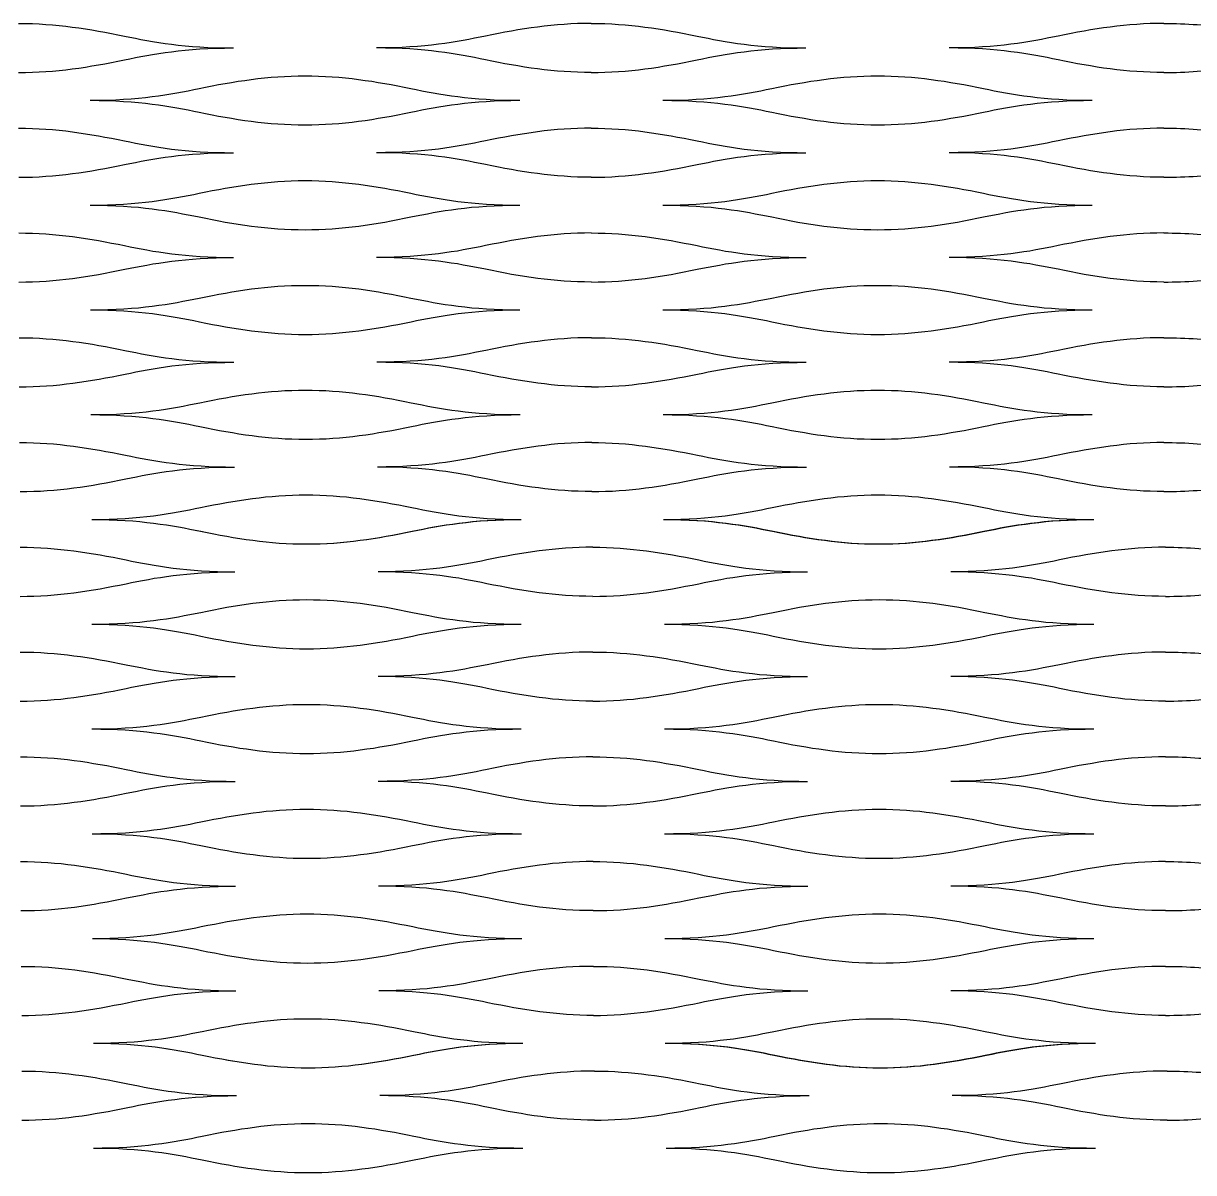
# Model space of a CAD drawing. Header units: millimetres. Extents: x 1 to 583, y -486 to -2.
# Drawn here: x 361.34 to 382.45, y -69.03 to -48.3 of the extents above; entities that cross this region are included whole.
import ezdxf

# ---------------------------------------------------------------- set-up
doc = ezdxf.new("R2010")
doc.units = ezdxf.units.MM
doc.header["$MEASUREMENT"] = 0
doc.layers.add('DEFAULT', color=7, linetype='Continuous')

msp = doc.modelspace()

# ---------------------------------------------------------------- linework, layer by layer
at = {"layer": 'DEFAULT'}
for points, knots in [([(361.255, -48.303), (361.92, -48.303), (362.535, -48.402), (363.164, -48.532), (363.679, -48.638), (364.257, -48.746), (365.128, -48.746)], [0, 0, 0, 0, 1, 1, 1, 2, 2, 2, 2]), ([(371.584, -48.303), (370.918, -48.303), (370.304, -48.402), (369.675, -48.532), (369.16, -48.638), (368.582, -48.746), (367.711, -48.746)], [0, 0, 0, 0, 1, 1, 1, 2, 2, 2, 2]), ([(371.584, -48.303), (372.25, -48.303), (372.864, -48.402), (373.494, -48.532), (374.009, -48.638), (374.586, -48.746), (375.458, -48.746)], [0, 0, 0, 0, 1, 1, 1, 2, 2, 2, 2]), ([(381.914, -48.303), (381.248, -48.303), (380.633, -48.402), (380.004, -48.532), (379.489, -48.638), (378.912, -48.746), (378.04, -48.746)], [0, 0, 0, 0, 1, 1, 1, 2, 2, 2, 2]), ([(381.914, -48.303), (382.317, -48.303), (382.721, -48.332), (383.097, -48.392), (383.85, -48.51), (384.496, -48.746), (385.787, -48.746)], [0, 0, 0, 0, 1, 1, 1, 2, 2, 2, 2]), ([(361.255, -49.189), (361.92, -49.189), (362.535, -49.09), (363.164, -48.96), (363.679, -48.853), (364.257, -48.746), (365.128, -48.746)], [0, 0, 0, 0, 1, 1, 1, 2, 2, 2, 2]), ([(371.584, -49.189), (370.918, -49.189), (370.304, -49.09), (369.675, -48.96), (369.16, -48.853), (368.582, -48.746), (367.711, -48.746)], [0, 0, 0, 0, 1, 1, 1, 2, 2, 2, 2]), ([(371.584, -49.189), (372.25, -49.189), (372.865, -49.09), (373.494, -48.96), (374.009, -48.853), (374.586, -48.746), (375.458, -48.746)], [0, 0, 0, 0, 1, 1, 1, 2, 2, 2, 2]), ([(381.914, -49.189), (381.248, -49.189), (380.633, -49.09), (380.004, -48.96), (379.489, -48.853), (378.912, -48.746), (378.04, -48.746)], [0, 0, 0, 0, 1, 1, 1, 2, 2, 2, 2]), ([(381.914, -49.189), (382.317, -49.189), (382.721, -49.159), (383.097, -49.1), (383.85, -48.982), (384.496, -48.746), (385.787, -48.746)], [0, 0, 0, 0, 1, 1, 1, 2, 2, 2, 2]), ([(362.546, -49.69), (363.418, -49.69), (363.995, -49.583), (364.51, -49.477), (365.139, -49.347), (365.754, -49.248), (366.419, -49.248), (367.085, -49.248), (367.7, -49.347), (368.329, -49.477), (368.844, -49.583), (369.422, -49.69), (370.293, -49.69)], [0, 0, 0, 0, 1, 1, 1, 2, 2, 2, 3, 3, 3, 4, 4, 4, 4]), ([(372.875, -49.69), (373.747, -49.69), (374.324, -49.583), (374.839, -49.477), (375.469, -49.347), (376.083, -49.248), (376.749, -49.248), (377.414, -49.248), (378.029, -49.347), (378.658, -49.477), (379.173, -49.583), (379.751, -49.69), (380.622, -49.69)], [0, 0, 0, 0, 1, 1, 1, 2, 2, 2, 3, 3, 3, 4, 4, 4, 4]), ([(362.546, -49.69), (363.418, -49.69), (363.995, -49.798), (364.51, -49.904), (365.139, -50.034), (365.754, -50.133), (366.42, -50.133), (367.085, -50.133), (367.7, -50.034), (368.329, -49.904), (368.844, -49.798), (369.422, -49.69), (370.293, -49.69)], [0, 0, 0, 0, 1, 1, 1, 2, 2, 2, 3, 3, 3, 4, 4, 4, 4]), ([(372.875, -49.69), (373.747, -49.69), (374.324, -49.798), (374.839, -49.904), (375.469, -50.034), (376.083, -50.133), (376.749, -50.133), (377.415, -50.133), (378.029, -50.034), (378.658, -49.904), (379.173, -49.798), (379.751, -49.69), (380.622, -49.69)], [0, 0, 0, 0, 1, 1, 1, 2, 2, 2, 3, 3, 3, 4, 4, 4, 4]), ([(361.255, -50.192), (361.921, -50.192), (362.536, -50.291), (363.165, -50.421), (363.68, -50.528), (364.257, -50.635), (365.129, -50.635)], [0, 0, 0, 0, 1, 1, 1, 2, 2, 2, 2]), ([(371.584, -50.192), (370.919, -50.192), (370.304, -50.291), (369.675, -50.421), (369.16, -50.528), (368.583, -50.635), (367.711, -50.635)], [0, 0, 0, 0, 1, 1, 1, 2, 2, 2, 2]), ([(371.584, -50.192), (372.25, -50.192), (372.865, -50.291), (373.494, -50.421), (374.009, -50.528), (374.586, -50.635), (375.458, -50.635)], [0, 0, 0, 0, 1, 1, 1, 2, 2, 2, 2]), ([(381.914, -50.192), (381.248, -50.192), (380.633, -50.291), (380.004, -50.421), (379.489, -50.528), (378.912, -50.635), (378.04, -50.635)], [0, 0, 0, 0, 1, 1, 1, 2, 2, 2, 2]), ([(381.914, -50.192), (382.317, -50.192), (382.721, -50.222), (383.097, -50.281), (383.85, -50.399), (384.496, -50.635), (385.787, -50.635)], [0, 0, 0, 0, 1, 1, 1, 2, 2, 2, 2]), ([(361.256, -51.078), (361.922, -51.078), (362.536, -50.979), (363.165, -50.849), (363.68, -50.743), (364.257, -50.635), (365.129, -50.635)], [0, 0, 0, 0, 1, 1, 1, 2, 2, 2, 2]), ([(371.585, -51.078), (370.919, -51.078), (370.304, -50.979), (369.675, -50.849), (369.16, -50.743), (368.583, -50.635), (367.711, -50.635)], [0, 0, 0, 0, 1, 1, 1, 2, 2, 2, 2]), ([(371.585, -51.078), (372.25, -51.078), (372.865, -50.979), (373.494, -50.849), (374.009, -50.743), (374.586, -50.635), (375.458, -50.635)], [0, 0, 0, 0, 1, 1, 1, 2, 2, 2, 2]), ([(381.914, -51.078), (381.248, -51.078), (380.633, -50.979), (380.004, -50.849), (379.489, -50.743), (378.912, -50.635), (378.04, -50.635)], [0, 0, 0, 0, 1, 1, 1, 2, 2, 2, 2]), ([(381.914, -51.078), (382.317, -51.078), (382.721, -51.048), (383.097, -50.989), (383.85, -50.871), (384.496, -50.635), (385.787, -50.635)], [0, 0, 0, 0, 1, 1, 1, 2, 2, 2, 2]), ([(362.547, -51.58), (363.419, -51.58), (363.996, -51.472), (364.511, -51.366), (365.14, -51.236), (365.755, -51.137), (366.42, -51.137), (367.086, -51.137), (367.701, -51.236), (368.33, -51.366), (368.845, -51.472), (369.422, -51.58), (370.294, -51.58)], [0, 0, 0, 0, 1, 1, 1, 2, 2, 2, 3, 3, 3, 4, 4, 4, 4]), ([(372.876, -51.58), (373.748, -51.58), (374.325, -51.472), (374.84, -51.366), (375.469, -51.236), (376.083, -51.137), (376.749, -51.137), (377.415, -51.137), (378.029, -51.236), (378.659, -51.366), (379.173, -51.472), (379.751, -51.58), (380.622, -51.58)], [0, 0, 0, 0, 1, 1, 1, 2, 2, 2, 3, 3, 3, 4, 4, 4, 4]), ([(362.547, -51.58), (363.419, -51.58), (363.996, -51.688), (364.511, -51.794), (365.141, -51.924), (365.756, -52.023), (366.421, -52.023), (367.087, -52.023), (367.701, -51.924), (368.33, -51.794), (368.845, -51.688), (369.422, -51.58), (370.294, -51.58)], [0, 0, 0, 0, 1, 1, 1, 2, 2, 2, 3, 3, 3, 4, 4, 4, 4]), ([(372.876, -51.58), (373.748, -51.58), (374.325, -51.688), (374.84, -51.794), (375.469, -51.924), (376.084, -52.023), (376.749, -52.023), (377.415, -52.023), (378.03, -51.924), (378.659, -51.794), (379.174, -51.688), (379.751, -51.58), (380.622, -51.58)], [0, 0, 0, 0, 1, 1, 1, 2, 2, 2, 3, 3, 3, 4, 4, 4, 4]), ([(361.257, -52.082), (361.923, -52.082), (362.538, -52.181), (363.167, -52.311), (363.682, -52.417), (364.26, -52.525), (365.131, -52.525)], [0, 0, 0, 0, 1, 1, 1, 2, 2, 2, 2]), ([(371.585, -52.082), (370.92, -52.082), (370.305, -52.181), (369.676, -52.311), (369.162, -52.417), (368.585, -52.525), (367.713, -52.525)], [0, 0, 0, 0, 1, 1, 1, 2, 2, 2, 2]), ([(371.585, -52.082), (372.251, -52.082), (372.866, -52.181), (373.495, -52.311), (374.01, -52.417), (374.587, -52.525), (375.459, -52.525)], [0, 0, 0, 0, 1, 1, 1, 2, 2, 2, 2]), ([(381.914, -52.082), (381.248, -52.082), (380.633, -52.181), (380.004, -52.311), (379.489, -52.417), (378.912, -52.525), (378.041, -52.525)], [0, 0, 0, 0, 1, 1, 1, 2, 2, 2, 2]), ([(381.914, -52.082), (382.317, -52.082), (382.721, -52.111), (383.097, -52.17), (383.85, -52.288), (384.496, -52.525), (385.787, -52.525)], [0, 0, 0, 0, 1, 1, 1, 2, 2, 2, 2]), ([(361.259, -52.967), (361.925, -52.967), (362.539, -52.868), (363.168, -52.738), (363.683, -52.632), (364.26, -52.525), (365.131, -52.525)], [0, 0, 0, 0, 1, 1, 1, 2, 2, 2, 2]), ([(371.586, -52.967), (370.921, -52.967), (370.306, -52.868), (369.677, -52.738), (369.162, -52.632), (368.585, -52.525), (367.713, -52.525)], [0, 0, 0, 0, 1, 1, 1, 2, 2, 2, 2]), ([(371.586, -52.967), (372.252, -52.967), (372.866, -52.868), (373.495, -52.738), (374.01, -52.632), (374.587, -52.525), (375.459, -52.525)], [0, 0, 0, 0, 1, 1, 1, 2, 2, 2, 2]), ([(381.914, -52.967), (381.248, -52.967), (380.634, -52.868), (380.004, -52.738), (379.49, -52.632), (378.912, -52.525), (378.041, -52.525)], [0, 0, 0, 0, 1, 1, 1, 2, 2, 2, 2]), ([(381.914, -52.967), (382.317, -52.967), (382.721, -52.938), (383.097, -52.879), (383.85, -52.761), (384.496, -52.525), (385.787, -52.525)], [0, 0, 0, 0, 1, 1, 1, 2, 2, 2, 2]), ([(362.551, -53.469), (363.422, -53.469), (363.999, -53.362), (364.514, -53.255), (365.143, -53.126), (365.757, -53.027), (366.423, -53.027), (367.088, -53.027), (367.703, -53.126), (368.332, -53.255), (368.847, -53.362), (369.425, -53.469), (370.296, -53.469)], [0, 0, 0, 0, 1, 1, 1, 2, 2, 2, 3, 3, 3, 4, 4, 4, 4]), ([(372.878, -53.469), (373.749, -53.469), (374.326, -53.362), (374.841, -53.255), (375.47, -53.126), (376.084, -53.027), (376.75, -53.027), (377.416, -53.027), (378.03, -53.126), (378.659, -53.255), (379.174, -53.362), (379.751, -53.469), (380.623, -53.469)], [0, 0, 0, 0, 1, 1, 1, 2, 2, 2, 3, 3, 3, 4, 4, 4, 4]), ([(362.551, -53.469), (363.422, -53.469), (364, -53.577), (364.515, -53.683), (365.145, -53.813), (365.76, -53.912), (366.425, -53.912), (367.09, -53.912), (367.705, -53.813), (368.333, -53.683), (368.848, -53.577), (369.425, -53.469), (370.296, -53.469)], [0, 0, 0, 0, 1, 1, 1, 2, 2, 2, 3, 3, 3, 4, 4, 4, 4]), ([(372.878, -53.469), (373.749, -53.469), (374.327, -53.577), (374.841, -53.683), (375.471, -53.813), (376.085, -53.912), (376.751, -53.912), (377.416, -53.912), (378.03, -53.813), (378.659, -53.683), (379.174, -53.577), (379.751, -53.469), (380.623, -53.469)], [0, 0, 0, 0, 1, 1, 1, 2, 2, 2, 3, 3, 3, 4, 4, 4, 4]), ([(361.263, -53.971), (361.928, -53.971), (362.543, -54.07), (363.172, -54.2), (363.688, -54.306), (364.265, -54.414), (365.136, -54.414)], [0, 0, 0, 0, 1, 1, 1, 2, 2, 2, 2]), ([(371.588, -53.971), (370.923, -53.971), (370.308, -54.07), (369.68, -54.2), (369.165, -54.306), (368.589, -54.414), (367.717, -54.414)], [0, 0, 0, 0, 1, 1, 1, 2, 2, 2, 2]), ([(371.588, -53.971), (372.254, -53.971), (372.868, -54.07), (373.497, -54.2), (374.012, -54.306), (374.59, -54.414), (375.461, -54.414)], [0, 0, 0, 0, 1, 1, 1, 2, 2, 2, 2]), ([(381.914, -53.971), (381.248, -53.971), (380.634, -54.07), (380.005, -54.2), (379.49, -54.306), (378.913, -54.414), (378.042, -54.414)], [0, 0, 0, 0, 1, 1, 1, 2, 2, 2, 2]), ([(381.914, -53.971), (382.317, -53.971), (382.72, -54.001), (383.097, -54.06), (383.85, -54.178), (384.495, -54.414), (385.786, -54.414)], [0, 0, 0, 0, 1, 1, 1, 2, 2, 2, 2]), ([(361.267, -54.857), (361.932, -54.857), (362.546, -54.758), (363.174, -54.628), (363.688, -54.522), (364.265, -54.414), (365.136, -54.414)], [0, 0, 0, 0, 1, 1, 1, 2, 2, 2, 2]), ([(371.59, -54.857), (370.925, -54.857), (370.31, -54.758), (369.681, -54.628), (369.166, -54.522), (368.589, -54.414), (367.717, -54.414)], [0, 0, 0, 0, 1, 1, 1, 2, 2, 2, 2]), ([(371.59, -54.857), (372.255, -54.857), (372.87, -54.758), (373.498, -54.628), (374.013, -54.522), (374.59, -54.414), (375.461, -54.414)], [0, 0, 0, 0, 1, 1, 1, 2, 2, 2, 2]), ([(381.914, -54.857), (381.248, -54.857), (380.634, -54.758), (380.005, -54.628), (379.49, -54.522), (378.913, -54.414), (378.042, -54.414)], [0, 0, 0, 0, 1, 1, 1, 2, 2, 2, 2]), ([(381.914, -54.857), (382.317, -54.857), (382.72, -54.827), (383.097, -54.768), (383.85, -54.65), (384.495, -54.414), (385.786, -54.414)], [0, 0, 0, 0, 1, 1, 1, 2, 2, 2, 2]), ([(362.559, -55.359), (363.43, -55.359), (364.007, -55.251), (364.521, -55.145), (365.149, -55.015), (365.763, -54.916), (366.428, -54.916), (367.094, -54.916), (367.708, -55.015), (368.338, -55.145), (368.853, -55.251), (369.43, -55.359), (370.301, -55.359)], [0, 0, 0, 0, 1, 1, 1, 2, 2, 2, 3, 3, 3, 4, 4, 4, 4]), ([(372.882, -55.359), (373.753, -55.359), (374.329, -55.251), (374.844, -55.145), (375.472, -55.015), (376.086, -54.916), (376.752, -54.916), (377.417, -54.916), (378.031, -55.015), (378.661, -55.145), (379.175, -55.251), (379.752, -55.359), (380.623, -55.359)], [0, 0, 0, 0, 1, 1, 1, 2, 2, 2, 3, 3, 3, 4, 4, 4, 4]), ([(362.559, -55.359), (363.43, -55.359), (364.008, -55.466), (364.524, -55.573), (365.153, -55.702), (365.768, -55.802), (366.433, -55.802), (367.098, -55.802), (367.712, -55.702), (368.34, -55.573), (368.854, -55.466), (369.43, -55.359), (370.301, -55.359)], [0, 0, 0, 0, 1, 1, 1, 2, 2, 2, 3, 3, 3, 4, 4, 4, 4]), ([(372.882, -55.359), (373.753, -55.359), (374.33, -55.466), (374.845, -55.573), (375.474, -55.702), (376.088, -55.802), (376.753, -55.802), (377.418, -55.802), (378.032, -55.702), (378.661, -55.573), (379.175, -55.466), (379.752, -55.359), (380.623, -55.359)], [0, 0, 0, 0, 1, 1, 1, 2, 2, 2, 3, 3, 3, 4, 4, 4, 4]), ([(361.273, -55.861), (361.939, -55.861), (362.553, -55.96), (363.183, -56.09), (363.698, -56.196), (364.276, -56.303), (365.147, -56.303)], [0, 0, 0, 0, 1, 1, 1, 2, 2, 2, 2]), ([(371.593, -55.861), (370.928, -55.861), (370.315, -55.96), (369.687, -56.09), (369.173, -56.196), (368.597, -56.303), (367.726, -56.303)], [0, 0, 0, 0, 1, 1, 1, 2, 2, 2, 2]), ([(371.593, -55.861), (372.259, -55.861), (372.873, -55.96), (373.502, -56.09), (374.017, -56.196), (374.594, -56.303), (375.465, -56.303)], [0, 0, 0, 0, 1, 1, 1, 2, 2, 2, 2]), ([(381.914, -55.861), (381.248, -55.861), (380.634, -55.96), (380.006, -56.09), (379.492, -56.196), (378.915, -56.303), (378.044, -56.303)], [0, 0, 0, 0, 1, 1, 1, 2, 2, 2, 2]), ([(381.914, -55.861), (382.317, -55.861), (382.72, -55.89), (383.096, -55.949), (383.849, -56.067), (384.494, -56.303), (385.784, -56.303)], [0, 0, 0, 0, 1, 1, 1, 2, 2, 2, 2]), ([(361.281, -56.746), (361.946, -56.746), (362.559, -56.647), (363.186, -56.517), (363.7, -56.411), (364.276, -56.303), (365.147, -56.303)], [0, 0, 0, 0, 1, 1, 1, 2, 2, 2, 2]), ([(371.597, -56.746), (370.933, -56.746), (370.318, -56.647), (369.689, -56.517), (369.174, -56.411), (368.597, -56.303), (367.726, -56.303)], [0, 0, 0, 0, 1, 1, 1, 2, 2, 2, 2]), ([(371.597, -56.746), (372.262, -56.746), (372.876, -56.647), (373.504, -56.517), (374.018, -56.411), (374.594, -56.303), (375.465, -56.303)], [0, 0, 0, 0, 1, 1, 1, 2, 2, 2, 2]), ([(381.914, -56.746), (381.249, -56.746), (380.635, -56.647), (380.006, -56.517), (379.492, -56.411), (378.915, -56.303), (378.044, -56.303)], [0, 0, 0, 0, 1, 1, 1, 2, 2, 2, 2]), ([(381.914, -56.746), (382.317, -56.746), (382.72, -56.717), (383.096, -56.658), (383.849, -56.54), (384.494, -56.303), (385.784, -56.303)], [0, 0, 0, 0, 1, 1, 1, 2, 2, 2, 2]), ([(362.575, -57.248), (363.445, -57.248), (364.021, -57.14), (364.534, -57.034), (365.162, -56.904), (365.775, -56.805), (366.439, -56.805), (367.104, -56.805), (367.719, -56.904), (368.348, -57.034), (368.863, -57.14), (369.44, -57.248), (370.31, -57.248)], [0, 0, 0, 0, 1, 1, 1, 2, 2, 2, 3, 3, 3, 4, 4, 4, 4]), ([(372.889, -57.248), (373.759, -57.248), (374.335, -57.14), (374.849, -57.034), (375.477, -56.904), (376.091, -56.805), (376.755, -56.805), (377.42, -56.805), (378.034, -56.904), (378.663, -57.034), (379.177, -57.14), (379.754, -57.248), (380.624, -57.248)], [0, 0, 0, 0, 1, 1, 1, 2, 2, 2, 3, 3, 3, 4, 4, 4, 4]), ([(362.575, -57.248), (363.445, -57.248), (364.023, -57.356), (364.538, -57.462), (365.168, -57.592), (365.783, -57.691), (366.447, -57.691), (367.112, -57.691), (367.724, -57.592), (368.351, -57.462), (368.864, -57.356), (369.44, -57.248), (370.31, -57.248)], [0, 0, 0, 0, 1, 1, 1, 2, 2, 2, 3, 3, 3, 4, 4, 4, 4]), ([(362.575, -57.248), (363.446, -57.248), (364.024, -57.356), (364.539, -57.462), (365.168, -57.592), (365.782, -57.691), (366.448, -57.691), (367.114, -57.691), (367.728, -57.592), (368.358, -57.462), (368.873, -57.356), (369.45, -57.248), (370.322, -57.248)], [0, 0, 0, 0, 1, 1, 1, 2, 2, 2, 3, 3, 3, 4, 4, 4, 4]), ([(372.889, -57.248), (373.759, -57.248), (374.336, -57.356), (374.851, -57.462), (375.48, -57.592), (376.094, -57.691), (376.758, -57.691), (377.423, -57.691), (378.036, -57.592), (378.664, -57.462), (379.178, -57.356), (379.754, -57.248), (380.624, -57.248)], [0, 0, 0, 0, 1, 1, 1, 2, 2, 2, 3, 3, 3, 4, 4, 4, 4]), ([(372.904, -57.248), (373.776, -57.248), (374.353, -57.356), (374.868, -57.462), (375.497, -57.592), (376.112, -57.691), (376.777, -57.691), (377.443, -57.691), (378.058, -57.592), (378.687, -57.462), (379.202, -57.356), (379.779, -57.248), (380.651, -57.248)], [0, 0, 0, 0, 1, 1, 1, 2, 2, 2, 3, 3, 3, 4, 4, 4, 4]), ([(361.283, -57.75), (361.949, -57.75), (362.564, -57.849), (363.193, -57.979), (363.708, -58.085), (364.285, -58.193), (365.157, -58.193)], [0, 0, 0, 0, 1, 1, 1, 2, 2, 2, 2]), ([(371.613, -57.75), (370.947, -57.75), (370.332, -57.849), (369.703, -57.979), (369.188, -58.085), (368.611, -58.193), (367.739, -58.193)], [0, 0, 0, 0, 1, 1, 1, 2, 2, 2, 2]), ([(371.613, -57.75), (372.279, -57.75), (372.893, -57.849), (373.522, -57.979), (374.037, -58.085), (374.615, -58.193), (375.486, -58.193)], [0, 0, 0, 0, 1, 1, 1, 2, 2, 2, 2]), ([(381.942, -57.75), (381.276, -57.75), (380.662, -57.849), (380.033, -57.979), (379.518, -58.085), (378.94, -58.193), (378.069, -58.193)], [0, 0, 0, 0, 1, 1, 1, 2, 2, 2, 2]), ([(381.942, -57.75), (382.346, -57.75), (382.749, -57.78), (383.126, -57.839), (383.879, -57.957), (384.525, -58.193), (385.816, -58.193)], [0, 0, 0, 0, 1, 1, 1, 2, 2, 2, 2]), ([(361.284, -58.636), (361.949, -58.636), (362.564, -58.537), (363.193, -58.407), (363.708, -58.301), (364.285, -58.193), (365.157, -58.193)], [0, 0, 0, 0, 1, 1, 1, 2, 2, 2, 2]), ([(371.613, -58.636), (370.947, -58.636), (370.333, -58.537), (369.703, -58.407), (369.188, -58.301), (368.611, -58.193), (367.739, -58.193)], [0, 0, 0, 0, 1, 1, 1, 2, 2, 2, 2]), ([(371.613, -58.636), (372.279, -58.636), (372.893, -58.537), (373.522, -58.407), (374.037, -58.301), (374.615, -58.193), (375.486, -58.193)], [0, 0, 0, 0, 1, 1, 1, 2, 2, 2, 2]), ([(381.942, -58.636), (381.276, -58.636), (380.662, -58.537), (380.033, -58.407), (379.518, -58.301), (378.94, -58.193), (378.069, -58.193)], [0, 0, 0, 0, 1, 1, 1, 2, 2, 2, 2]), ([(381.942, -58.636), (382.346, -58.636), (382.749, -58.606), (383.126, -58.547), (383.879, -58.429), (384.525, -58.193), (385.816, -58.193)], [0, 0, 0, 0, 1, 1, 1, 2, 2, 2, 2]), ([(362.575, -59.138), (363.446, -59.138), (364.024, -59.03), (364.539, -58.924), (365.168, -58.794), (365.782, -58.695), (366.448, -58.695), (367.114, -58.695), (367.728, -58.794), (368.358, -58.924), (368.873, -59.03), (369.45, -59.138), (370.322, -59.138)], [0, 0, 0, 0, 1, 1, 1, 2, 2, 2, 3, 3, 3, 4, 4, 4, 4]), ([(372.904, -59.138), (373.776, -59.138), (374.353, -59.03), (374.868, -58.924), (375.497, -58.794), (376.112, -58.695), (376.777, -58.695), (377.443, -58.695), (378.058, -58.794), (378.687, -58.924), (379.202, -59.03), (379.779, -59.138), (380.651, -59.138)], [0, 0, 0, 0, 1, 1, 1, 2, 2, 2, 3, 3, 3, 4, 4, 4, 4]), ([(362.575, -59.138), (363.446, -59.138), (364.024, -59.245), (364.539, -59.352), (365.168, -59.481), (365.783, -59.581), (366.448, -59.581), (367.114, -59.581), (367.729, -59.481), (368.358, -59.352), (368.873, -59.245), (369.45, -59.138), (370.322, -59.138)], [0, 0, 0, 0, 1, 1, 1, 2, 2, 2, 3, 3, 3, 4, 4, 4, 4]), ([(372.904, -59.138), (373.776, -59.138), (374.353, -59.245), (374.868, -59.352), (375.497, -59.481), (376.112, -59.581), (376.777, -59.581), (377.443, -59.581), (378.058, -59.481), (378.687, -59.352), (379.202, -59.245), (379.779, -59.138), (380.651, -59.138)], [0, 0, 0, 0, 1, 1, 1, 2, 2, 2, 3, 3, 3, 4, 4, 4, 4]), ([(361.284, -59.64), (361.95, -59.64), (362.564, -59.739), (363.194, -59.868), (363.708, -59.975), (364.286, -60.082), (365.158, -60.082)], [0, 0, 0, 0, 1, 1, 1, 2, 2, 2, 2]), ([(371.613, -59.64), (370.947, -59.64), (370.333, -59.739), (369.704, -59.868), (369.189, -59.975), (368.611, -60.082), (367.74, -60.082)], [0, 0, 0, 0, 1, 1, 1, 2, 2, 2, 2]), ([(371.613, -59.64), (372.279, -59.64), (372.893, -59.739), (373.523, -59.868), (374.038, -59.975), (374.615, -60.082), (375.487, -60.082)], [0, 0, 0, 0, 1, 1, 1, 2, 2, 2, 2]), ([(381.942, -59.64), (381.276, -59.64), (380.662, -59.739), (380.033, -59.868), (379.518, -59.975), (378.94, -60.082), (378.069, -60.082)], [0, 0, 0, 0, 1, 1, 1, 2, 2, 2, 2]), ([(381.942, -59.64), (382.346, -59.64), (382.749, -59.669), (383.126, -59.728), (383.879, -59.846), (384.525, -60.082), (385.816, -60.082)], [0, 0, 0, 0, 1, 1, 1, 2, 2, 2, 2]), ([(361.285, -60.525), (361.95, -60.525), (362.565, -60.426), (363.194, -60.296), (363.709, -60.19), (364.286, -60.082), (365.158, -60.082)], [0, 0, 0, 0, 1, 1, 1, 2, 2, 2, 2]), ([(371.613, -60.525), (370.948, -60.525), (370.333, -60.426), (369.704, -60.296), (369.189, -60.19), (368.611, -60.082), (367.74, -60.082)], [0, 0, 0, 0, 1, 1, 1, 2, 2, 2, 2]), ([(371.613, -60.525), (372.279, -60.525), (372.894, -60.426), (373.523, -60.296), (374.038, -60.19), (374.615, -60.082), (375.487, -60.082)], [0, 0, 0, 0, 1, 1, 1, 2, 2, 2, 2]), ([(381.942, -60.525), (381.276, -60.525), (380.662, -60.426), (380.033, -60.296), (379.518, -60.19), (378.94, -60.082), (378.069, -60.082)], [0, 0, 0, 0, 1, 1, 1, 2, 2, 2, 2]), ([(381.942, -60.525), (382.346, -60.525), (382.749, -60.496), (383.126, -60.437), (383.879, -60.319), (384.525, -60.082), (385.816, -60.082)], [0, 0, 0, 0, 1, 1, 1, 2, 2, 2, 2]), ([(362.576, -61.027), (363.447, -61.027), (364.025, -60.919), (364.54, -60.813), (365.169, -60.683), (365.783, -60.584), (366.449, -60.584), (367.114, -60.584), (367.729, -60.683), (368.359, -60.813), (368.873, -60.919), (369.451, -61.027), (370.322, -61.027)], [0, 0, 0, 0, 1, 1, 1, 2, 2, 2, 3, 3, 3, 4, 4, 4, 4]), ([(372.905, -61.027), (373.776, -61.027), (374.353, -60.919), (374.868, -60.813), (375.498, -60.683), (376.112, -60.584), (376.778, -60.584), (377.443, -60.584), (378.058, -60.683), (378.687, -60.813), (379.202, -60.919), (379.78, -61.027), (380.651, -61.027)], [0, 0, 0, 0, 1, 1, 1, 2, 2, 2, 3, 3, 3, 4, 4, 4, 4]), ([(362.576, -61.027), (363.447, -61.027), (364.025, -61.135), (364.54, -61.241), (365.169, -61.371), (365.784, -61.47), (366.45, -61.47), (367.115, -61.47), (367.73, -61.371), (368.359, -61.241), (368.874, -61.135), (369.451, -61.027), (370.322, -61.027)], [0, 0, 0, 0, 1, 1, 1, 2, 2, 2, 3, 3, 3, 4, 4, 4, 4]), ([(372.905, -61.027), (373.776, -61.027), (374.354, -61.135), (374.869, -61.241), (375.498, -61.371), (376.112, -61.47), (376.778, -61.47), (377.444, -61.47), (378.058, -61.371), (378.687, -61.241), (379.202, -61.135), (379.78, -61.027), (380.651, -61.027)], [0, 0, 0, 0, 1, 1, 1, 2, 2, 2, 3, 3, 3, 4, 4, 4, 4]), ([(361.286, -61.529), (361.952, -61.529), (362.566, -61.628), (363.196, -61.758), (363.711, -61.864), (364.288, -61.972), (365.16, -61.972)], [0, 0, 0, 0, 1, 1, 1, 2, 2, 2, 2]), ([(371.614, -61.529), (370.949, -61.529), (370.334, -61.628), (369.705, -61.758), (369.19, -61.864), (368.613, -61.972), (367.742, -61.972)], [0, 0, 0, 0, 1, 1, 1, 2, 2, 2, 2]), ([(371.614, -61.529), (372.28, -61.529), (372.894, -61.628), (373.524, -61.758), (374.039, -61.864), (374.616, -61.972), (375.488, -61.972)], [0, 0, 0, 0, 1, 1, 1, 2, 2, 2, 2]), ([(381.942, -61.529), (381.277, -61.529), (380.662, -61.628), (380.033, -61.758), (379.518, -61.864), (378.941, -61.972), (378.069, -61.972)], [0, 0, 0, 0, 1, 1, 1, 2, 2, 2, 2]), ([(381.942, -61.529), (382.346, -61.529), (382.749, -61.558), (383.126, -61.617), (383.879, -61.736), (384.524, -61.972), (385.815, -61.972)], [0, 0, 0, 0, 1, 1, 1, 2, 2, 2, 2]), ([(361.288, -62.415), (361.953, -62.415), (362.568, -62.316), (363.197, -62.186), (363.711, -62.079), (364.288, -61.972), (365.16, -61.972)], [0, 0, 0, 0, 1, 1, 1, 2, 2, 2, 2]), ([(371.615, -62.415), (370.949, -62.415), (370.335, -62.316), (369.706, -62.186), (369.191, -62.079), (368.613, -61.972), (367.742, -61.972)], [0, 0, 0, 0, 1, 1, 1, 2, 2, 2, 2]), ([(371.615, -62.415), (372.28, -62.415), (372.895, -62.316), (373.524, -62.186), (374.039, -62.079), (374.616, -61.972), (375.488, -61.972)], [0, 0, 0, 0, 1, 1, 1, 2, 2, 2, 2]), ([(381.942, -62.415), (381.277, -62.415), (380.662, -62.316), (380.033, -62.186), (379.518, -62.079), (378.941, -61.972), (378.069, -61.972)], [0, 0, 0, 0, 1, 1, 1, 2, 2, 2, 2]), ([(381.942, -62.415), (382.346, -62.415), (382.749, -62.385), (383.126, -62.326), (383.879, -62.208), (384.524, -61.972), (385.815, -61.972)], [0, 0, 0, 0, 1, 1, 1, 2, 2, 2, 2]), ([(362.58, -62.916), (363.451, -62.916), (364.028, -62.809), (364.543, -62.703), (365.171, -62.573), (365.786, -62.474), (366.451, -62.474), (367.117, -62.474), (367.732, -62.573), (368.361, -62.703), (368.876, -62.809), (369.453, -62.916), (370.325, -62.916)], [0, 0, 0, 0, 1, 1, 1, 2, 2, 2, 3, 3, 3, 4, 4, 4, 4]), ([(372.906, -62.916), (373.778, -62.916), (374.355, -62.809), (374.87, -62.703), (375.499, -62.573), (376.113, -62.474), (376.778, -62.474), (377.444, -62.474), (378.059, -62.573), (378.688, -62.703), (379.203, -62.809), (379.78, -62.916), (380.651, -62.916)], [0, 0, 0, 0, 1, 1, 1, 2, 2, 2, 3, 3, 3, 4, 4, 4, 4]), ([(362.58, -62.916), (363.451, -62.916), (364.029, -63.024), (364.544, -63.13), (365.174, -63.26), (365.788, -63.359), (366.454, -63.359), (367.119, -63.359), (367.733, -63.26), (368.362, -63.13), (368.876, -63.024), (369.453, -62.916), (370.325, -62.916)], [0, 0, 0, 0, 1, 1, 1, 2, 2, 2, 3, 3, 3, 4, 4, 4, 4]), ([(372.906, -62.916), (373.778, -62.916), (374.355, -63.024), (374.87, -63.13), (375.499, -63.26), (376.114, -63.359), (376.779, -63.359), (377.445, -63.359), (378.059, -63.26), (378.688, -63.13), (379.203, -63.024), (379.78, -62.916), (380.651, -62.916)], [0, 0, 0, 0, 1, 1, 1, 2, 2, 2, 3, 3, 3, 4, 4, 4, 4]), ([(361.291, -63.418), (361.957, -63.418), (362.571, -63.517), (363.201, -63.647), (363.716, -63.754), (364.294, -63.861), (365.165, -63.861)], [0, 0, 0, 0, 1, 1, 1, 2, 2, 2, 2]), ([(371.617, -63.418), (370.951, -63.418), (370.337, -63.517), (369.709, -63.647), (369.194, -63.754), (368.617, -63.861), (367.746, -63.861)], [0, 0, 0, 0, 1, 1, 1, 2, 2, 2, 2]), ([(371.617, -63.418), (372.282, -63.418), (372.897, -63.517), (373.526, -63.647), (374.041, -63.754), (374.618, -63.861), (375.489, -63.861)], [0, 0, 0, 0, 1, 1, 1, 2, 2, 2, 2]), ([(381.942, -63.418), (381.277, -63.418), (380.662, -63.517), (380.034, -63.647), (379.519, -63.754), (378.942, -63.861), (378.071, -63.861)], [0, 0, 0, 0, 1, 1, 1, 2, 2, 2, 2]), ([(381.942, -63.418), (382.346, -63.418), (382.749, -63.448), (383.125, -63.507), (383.878, -63.625), (384.524, -63.861), (385.815, -63.861)], [0, 0, 0, 0, 1, 1, 1, 2, 2, 2, 2]), ([(361.295, -64.304), (361.961, -64.304), (362.574, -64.205), (363.203, -64.075), (363.717, -63.969), (364.294, -63.861), (365.165, -63.861)], [0, 0, 0, 0, 1, 1, 1, 2, 2, 2, 2]), ([(371.619, -64.304), (370.953, -64.304), (370.339, -64.205), (369.71, -64.075), (369.195, -63.969), (368.617, -63.861), (367.746, -63.861)], [0, 0, 0, 0, 1, 1, 1, 2, 2, 2, 2]), ([(371.619, -64.304), (372.284, -64.304), (372.898, -64.205), (373.527, -64.075), (374.041, -63.969), (374.618, -63.861), (375.489, -63.861)], [0, 0, 0, 0, 1, 1, 1, 2, 2, 2, 2]), ([(381.942, -64.304), (381.277, -64.304), (380.663, -64.205), (380.034, -64.075), (379.519, -63.969), (378.942, -63.861), (378.071, -63.861)], [0, 0, 0, 0, 1, 1, 1, 2, 2, 2, 2]), ([(381.942, -64.304), (382.346, -64.304), (382.749, -64.275), (383.125, -64.215), (383.878, -64.097), (384.524, -63.861), (385.815, -63.861)], [0, 0, 0, 0, 1, 1, 1, 2, 2, 2, 2]), ([(362.588, -64.806), (363.459, -64.806), (364.035, -64.698), (364.55, -64.592), (365.178, -64.462), (365.792, -64.363), (366.457, -64.363), (367.122, -64.363), (367.737, -64.462), (368.366, -64.592), (368.881, -64.698), (369.459, -64.806), (370.33, -64.806)], [0, 0, 0, 0, 1, 1, 1, 2, 2, 2, 3, 3, 3, 4, 4, 4, 4]), ([(372.91, -64.806), (373.781, -64.806), (374.358, -64.698), (374.873, -64.592), (375.501, -64.462), (376.115, -64.363), (376.78, -64.363), (377.446, -64.363), (378.06, -64.462), (378.689, -64.592), (379.204, -64.698), (379.781, -64.806), (380.652, -64.806)], [0, 0, 0, 0, 1, 1, 1, 2, 2, 2, 3, 3, 3, 4, 4, 4, 4]), ([(362.588, -64.806), (363.459, -64.806), (364.037, -64.914), (364.552, -65.02), (365.182, -65.15), (365.796, -65.249), (366.462, -65.249), (367.127, -65.249), (367.74, -65.15), (368.368, -65.02), (368.882, -64.914), (369.459, -64.806), (370.33, -64.806)], [0, 0, 0, 0, 1, 1, 1, 2, 2, 2, 3, 3, 3, 4, 4, 4, 4]), ([(372.91, -64.806), (373.781, -64.806), (374.359, -64.914), (374.874, -65.02), (375.502, -65.15), (376.117, -65.249), (376.782, -65.249), (377.447, -65.249), (378.061, -65.15), (378.69, -65.02), (379.204, -64.914), (379.781, -64.806), (380.652, -64.806)], [0, 0, 0, 0, 1, 1, 1, 2, 2, 2, 3, 3, 3, 4, 4, 4, 4]), ([(361.302, -65.308), (361.967, -65.308), (362.582, -65.407), (363.212, -65.537), (363.727, -65.643), (364.305, -65.751), (365.175, -65.751)], [0, 0, 0, 0, 1, 1, 1, 2, 2, 2, 2]), ([(371.622, -65.308), (370.957, -65.308), (370.343, -65.407), (369.715, -65.537), (369.202, -65.643), (368.625, -65.751), (367.755, -65.751)], [0, 0, 0, 0, 1, 1, 1, 2, 2, 2, 2]), ([(371.622, -65.308), (372.287, -65.308), (372.902, -65.407), (373.531, -65.537), (374.046, -65.643), (374.623, -65.751), (375.493, -65.751)], [0, 0, 0, 0, 1, 1, 1, 2, 2, 2, 2]), ([(381.942, -65.308), (381.277, -65.308), (380.663, -65.407), (380.035, -65.537), (379.52, -65.643), (378.943, -65.751), (378.073, -65.751)], [0, 0, 0, 0, 1, 1, 1, 2, 2, 2, 2]), ([(381.942, -65.308), (382.345, -65.308), (382.749, -65.337), (383.125, -65.396), (383.878, -65.514), (384.523, -65.751), (385.813, -65.751)], [0, 0, 0, 0, 1, 1, 1, 2, 2, 2, 2]), ([(361.31, -66.193), (361.975, -66.193), (362.588, -66.094), (363.215, -65.964), (363.728, -65.858), (364.305, -65.751), (365.175, -65.751)], [0, 0, 0, 0, 1, 1, 1, 2, 2, 2, 2]), ([(371.626, -66.193), (370.961, -66.193), (370.347, -66.094), (369.718, -65.964), (369.203, -65.858), (368.625, -65.751), (367.755, -65.751)], [0, 0, 0, 0, 1, 1, 1, 2, 2, 2, 2]), ([(371.626, -66.193), (372.291, -66.193), (372.904, -66.094), (373.532, -65.964), (374.046, -65.858), (374.623, -65.751), (375.493, -65.751)], [0, 0, 0, 0, 1, 1, 1, 2, 2, 2, 2]), ([(381.942, -66.193), (381.277, -66.193), (380.664, -66.094), (380.035, -65.964), (379.521, -65.858), (378.943, -65.751), (378.073, -65.751)], [0, 0, 0, 0, 1, 1, 1, 2, 2, 2, 2]), ([(381.942, -66.193), (382.345, -66.193), (382.749, -66.164), (383.125, -66.105), (383.878, -65.987), (384.523, -65.751), (385.813, -65.751)], [0, 0, 0, 0, 1, 1, 1, 2, 2, 2, 2]), ([(362.603, -66.695), (363.474, -66.695), (364.049, -66.588), (364.563, -66.481), (365.19, -66.352), (365.803, -66.252), (366.468, -66.252), (367.133, -66.252), (367.747, -66.352), (368.377, -66.481), (368.891, -66.588), (369.469, -66.695), (370.339, -66.695)], [0, 0, 0, 0, 1, 1, 1, 2, 2, 2, 3, 3, 3, 4, 4, 4, 4]), ([(372.917, -66.695), (373.788, -66.695), (374.364, -66.588), (374.878, -66.481), (375.506, -66.352), (376.119, -66.252), (376.784, -66.252), (377.449, -66.252), (378.063, -66.352), (378.692, -66.481), (379.206, -66.588), (379.783, -66.695), (380.653, -66.695)], [0, 0, 0, 0, 1, 1, 1, 2, 2, 2, 3, 3, 3, 4, 4, 4, 4]), ([(362.603, -66.695), (363.474, -66.695), (364.052, -66.803), (364.567, -66.909), (365.197, -67.039), (365.811, -67.138), (366.476, -67.138), (367.14, -67.138), (367.753, -67.039), (368.38, -66.909), (368.893, -66.803), (369.469, -66.695), (370.339, -66.695)], [0, 0, 0, 0, 1, 1, 1, 2, 2, 2, 3, 3, 3, 4, 4, 4, 4]), ([(362.603, -66.695), (363.475, -66.695), (364.052, -66.803), (364.567, -66.909), (365.196, -67.039), (365.811, -67.138), (366.477, -67.138), (367.142, -67.138), (367.757, -67.039), (368.386, -66.909), (368.901, -66.803), (369.479, -66.695), (370.35, -66.695)], [0, 0, 0, 0, 1, 1, 1, 2, 2, 2, 3, 3, 3, 4, 4, 4, 4]), ([(372.917, -66.695), (373.788, -66.695), (374.365, -66.803), (374.88, -66.909), (375.508, -67.039), (376.122, -67.138), (376.787, -67.138), (377.451, -67.138), (378.064, -67.039), (378.692, -66.909), (379.206, -66.803), (379.783, -66.695), (380.653, -66.695)], [0, 0, 0, 0, 1, 1, 1, 2, 2, 2, 3, 3, 3, 4, 4, 4, 4]), ([(372.933, -66.695), (373.804, -66.695), (374.382, -66.803), (374.897, -66.909), (375.526, -67.039), (376.14, -67.138), (376.806, -67.138), (377.472, -67.138), (378.086, -67.039), (378.716, -66.909), (379.231, -66.803), (379.808, -66.695), (380.68, -66.695)], [0, 0, 0, 0, 1, 1, 1, 2, 2, 2, 3, 3, 3, 4, 4, 4, 4]), ([(361.312, -67.197), (361.978, -67.197), (362.592, -67.296), (363.222, -67.426), (363.736, -67.532), (364.314, -67.64), (365.186, -67.64)], [0, 0, 0, 0, 1, 1, 1, 2, 2, 2, 2]), ([(371.641, -67.197), (370.976, -67.197), (370.361, -67.296), (369.732, -67.426), (369.217, -67.532), (368.64, -67.64), (367.768, -67.64)], [0, 0, 0, 0, 1, 1, 1, 2, 2, 2, 2]), ([(371.641, -67.197), (372.307, -67.197), (372.922, -67.296), (373.551, -67.426), (374.066, -67.532), (374.643, -67.64), (375.515, -67.64)], [0, 0, 0, 0, 1, 1, 1, 2, 2, 2, 2]), ([(381.971, -67.197), (381.305, -67.197), (380.691, -67.296), (380.061, -67.426), (379.546, -67.532), (378.969, -67.64), (378.097, -67.64)], [0, 0, 0, 0, 1, 1, 1, 2, 2, 2, 2]), ([(381.971, -67.197), (382.374, -67.197), (382.778, -67.227), (383.154, -67.286), (383.908, -67.404), (384.553, -67.64), (385.844, -67.64)], [0, 0, 0, 0, 1, 1, 1, 2, 2, 2, 2]), ([(361.312, -68.083), (361.978, -68.083), (362.592, -67.984), (363.222, -67.854), (363.736, -67.748), (364.314, -67.64), (365.186, -67.64)], [0, 0, 0, 0, 1, 1, 1, 2, 2, 2, 2]), ([(371.641, -68.083), (370.976, -68.083), (370.361, -67.984), (369.732, -67.854), (369.217, -67.748), (368.64, -67.64), (367.768, -67.64)], [0, 0, 0, 0, 1, 1, 1, 2, 2, 2, 2]), ([(371.641, -68.083), (372.307, -68.083), (372.922, -67.984), (373.551, -67.854), (374.066, -67.748), (374.643, -67.64), (375.515, -67.64)], [0, 0, 0, 0, 1, 1, 1, 2, 2, 2, 2]), ([(381.971, -68.083), (381.305, -68.083), (380.691, -67.984), (380.061, -67.854), (379.546, -67.748), (378.969, -67.64), (378.097, -67.64)], [0, 0, 0, 0, 1, 1, 1, 2, 2, 2, 2]), ([(381.971, -68.083), (382.374, -68.083), (382.778, -68.053), (383.154, -67.994), (383.908, -67.876), (384.553, -67.64), (385.844, -67.64)], [0, 0, 0, 0, 1, 1, 1, 2, 2, 2, 2]), ([(362.603, -68.585), (363.475, -68.585), (364.052, -68.477), (364.567, -68.371), (365.196, -68.241), (365.811, -68.142), (366.477, -68.142), (367.142, -68.142), (367.757, -68.241), (368.386, -68.371), (368.901, -68.477), (369.479, -68.585), (370.35, -68.585)], [0, 0, 0, 0, 1, 1, 1, 2, 2, 2, 3, 3, 3, 4, 4, 4, 4]), ([(372.933, -68.585), (373.804, -68.585), (374.382, -68.477), (374.897, -68.371), (375.526, -68.241), (376.14, -68.142), (376.806, -68.142), (377.472, -68.142), (378.086, -68.241), (378.716, -68.371), (379.231, -68.477), (379.808, -68.585), (380.68, -68.585)], [0, 0, 0, 0, 1, 1, 1, 2, 2, 2, 3, 3, 3, 4, 4, 4, 4]), ([(362.603, -68.585), (363.475, -68.585), (364.053, -68.692), (364.567, -68.799), (365.197, -68.929), (365.811, -69.028), (366.477, -69.028), (367.143, -69.028), (367.757, -68.929), (368.387, -68.799), (368.901, -68.692), (369.479, -68.585), (370.35, -68.585)], [0, 0, 0, 0, 1, 1, 1, 2, 2, 2, 3, 3, 3, 4, 4, 4, 4]), ([(372.933, -68.585), (373.804, -68.585), (374.382, -68.692), (374.897, -68.799), (375.526, -68.929), (376.14, -69.028), (376.806, -69.028), (377.472, -69.028), (378.087, -68.929), (378.716, -68.799), (379.231, -68.692), (379.808, -68.585), (380.68, -68.585)], [0, 0, 0, 0, 1, 1, 1, 2, 2, 2, 3, 3, 3, 4, 4, 4, 4])]:
    msp.add_open_spline(points, degree=3, knots=knots, dxfattribs=at)

doc.saveas('drawing.dxf')
